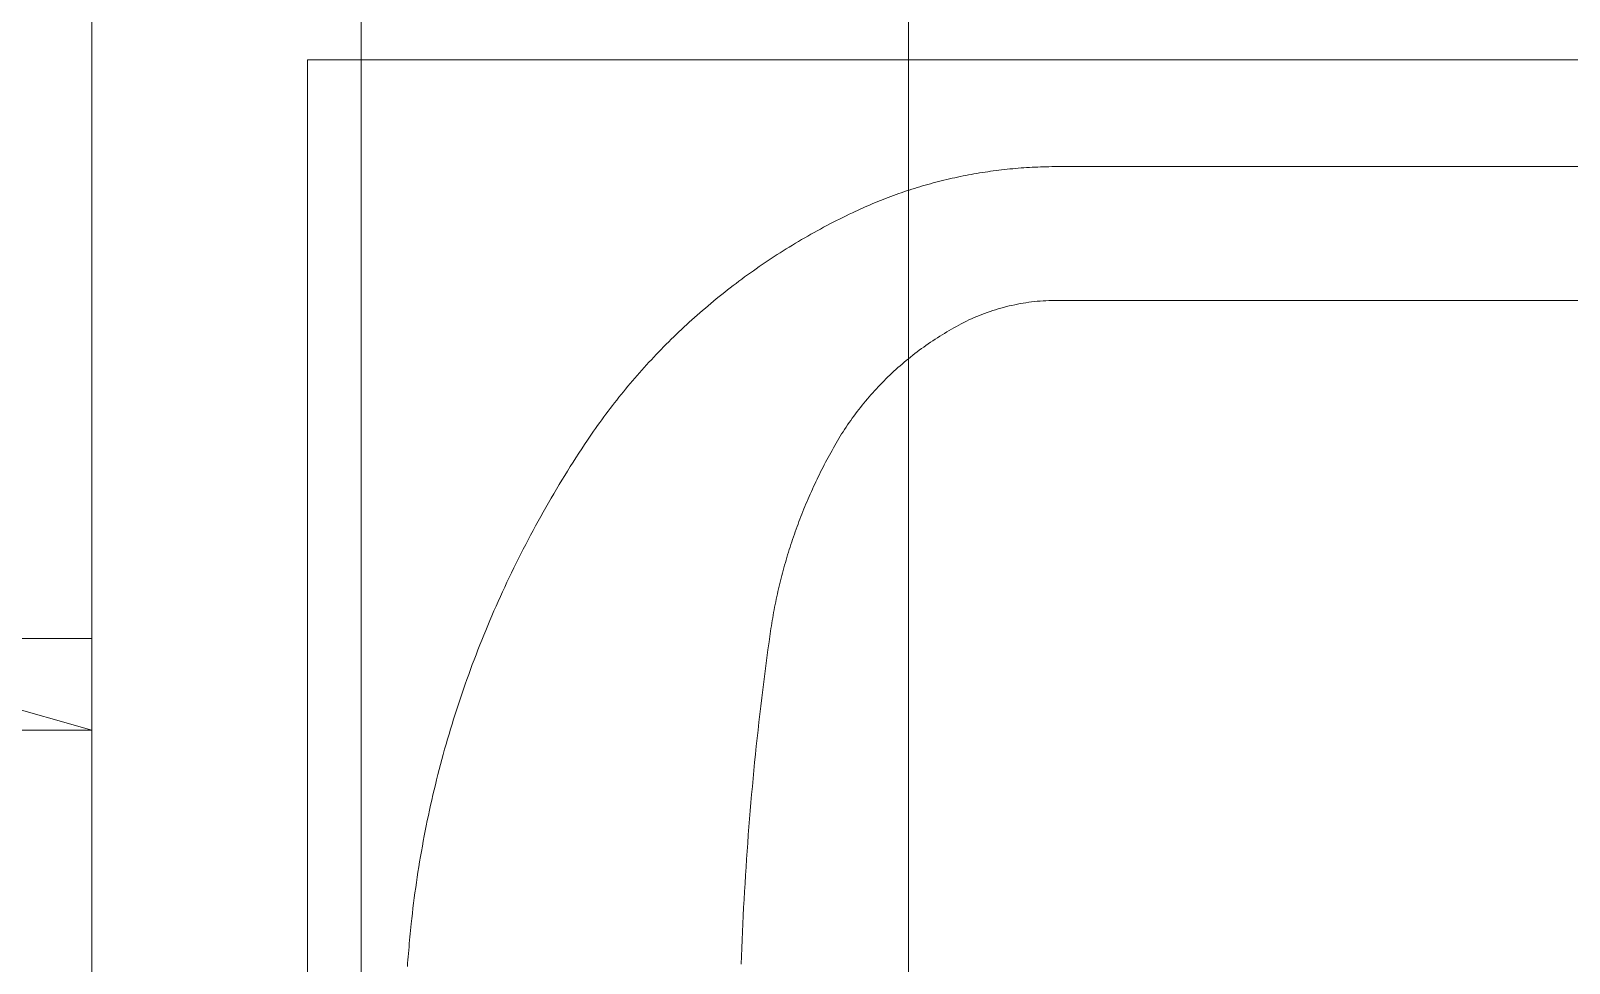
# Model space of a CAD drawing. Header units: millimetres. Extents: x -18913 to -6300, y 37 to 6279.
# Drawn here: x -9338 to -8834, y 3959 to 4264 of the extents above; entities that cross this region are included whole.
import ezdxf
from ezdxf.lldxf.tags import DXFTag

# ---------------------------------------------------------------- set-up
doc = ezdxf.new("R2010")
doc.units = ezdxf.units.MM
doc.header["$LTSCALE"] = 50
for name, color, linetype in [('カタログ部品(衛生設備)', 252, 'Continuous'), ('壁', 250, 'Continuous'), ('通り芯', 252, 'Continuous')]:
    doc.layers.add(name, color=color, linetype=linetype)
tags = doc.linetypes.add('chain', pattern=[18.5, 12, -1.5, 3.5, -1.5]).pattern_tags.tags
tags[10:11] = [DXFTag(74, 4), DXFTag(75, 0), DXFTag(340, '0'), DXFTag(46, 1.0), DXFTag(50, 0.0), DXFTag(44, 0.0), DXFTag(45, 0.0)]
tags[8:9] = [DXFTag(74, 4), DXFTag(75, 0), DXFTag(340, '0'), DXFTag(46, 1.0), DXFTag(50, 0.0), DXFTag(44, 0.0), DXFTag(45, 0.0)]
tags[6:7] = [DXFTag(74, 4), DXFTag(75, 0), DXFTag(340, '0'), DXFTag(46, 1.0), DXFTag(50, 0.0), DXFTag(44, 0.0), DXFTag(45, 0.0)]
tags[4:5] = [DXFTag(74, 4), DXFTag(75, 0), DXFTag(340, '0'), DXFTag(46, 1.0), DXFTag(50, 0.0), DXFTag(44, 0.0), DXFTag(45, 0.0)]

# ---------------------------------------------------------------- blocks, each defined once
blk = doc.blocks.new('FcPack%d65')
at = {"layer": '通り芯', "color": 1, "linetype": 'chain', "lineweight": 13}
blk.add_line((0, -2668.75), (0, 2981.25), dxfattribs=at)
blk = doc.blocks.new('FcPack%d80')
at = {"layer": '通り芯', "color": 1, "linetype": 'chain', "lineweight": 13}
blk.add_line((0, -2668.75), (0, 2981.25), dxfattribs=at)
blk = doc.blocks.new('FcPack%d139')
at = {"layer": '壁', "color": 3, "linetype": 'Continuous', "lineweight": 13}
for p, q in [((52.5, 397.5), (52.5, -397.5)), ((-52.5, 15), (52.5, 15)), ((52.5, 15), (52.5, -15)), ((52.5, -15), (-52.5, -15))]:
    blk.add_line(p, q, dxfattribs=at)
at = {"layer": '壁', "color": 6, "linetype": 'Continuous', "lineweight": 13}
blk.add_line((52.5, -15), (-52.5, 15), dxfattribs=at)
blk = doc.blocks.new('FcPack%d161')
at = {"layer": 'カタログ部品(衛生設備)', "color": 1, "linetype": 'Continuous', "lineweight": 13}
for p, q in [((-525, 700), (525, 700)), ((-525, -700), (-525, 700)), ((-318.28, 660.11), (-317.39, 660.33)), ((-317.39, 660.33), (-316.51, 660.55)), ((-316.51, 660.55), (-315.62, 660.76)), ((-315.62, 660.76), (-314.73, 660.97)), ((-314.73, 660.97), (-313.84, 661.17)), ((-313.84, 661.17), (-312.95, 661.37)), ((-312.95, 661.37), (-312.06, 661.57)), ((-312.06, 661.57), (-311.16, 661.75)), ((-311.16, 661.75), (-310.27, 661.94)), ((-310.27, 661.94), (-309.37, 662.11)), ((-309.37, 662.11), (-308.48, 662.28)), ((-308.48, 662.28), (-307.58, 662.45)), ((-307.58, 662.45), (-306.68, 662.61)), ((-306.68, 662.61), (-305.78, 662.77)), ((-305.78, 662.77), (-304.88, 662.92)), ((-304.88, 662.92), (-303.98, 663.06)), ((-303.98, 663.06), (-303.07, 663.21)), ((-303.07, 663.21), (-302.17, 663.34)), ((-302.17, 663.34), (-301.27, 663.47)), ((-301.27, 663.47), (-300.36, 663.59)), ((-300.36, 663.59), (-299.45, 663.71)), ((-299.45, 663.71), (-298.55, 663.83)), ((-298.55, 663.83), (-297.64, 663.94)), ((-297.64, 663.94), (-296.73, 664.04)), ((-296.73, 664.04), (-295.82, 664.14)), ((-295.82, 664.14), (-294.91, 664.23)), ((-294.91, 664.23), (-294, 664.32)), ((-294, 664.32), (-293.09, 664.4)), ((-293.09, 664.4), (-292.18, 664.48)), ((-292.18, 664.48), (-291.27, 664.55)), ((-291.27, 664.55), (-290.36, 664.62)), ((-290.36, 664.62), (-289.44, 664.68)), ((-289.44, 664.68), (-288.53, 664.73)), ((-288.53, 664.73), (-287.62, 664.78)), ((-287.62, 664.78), (-286.71, 664.83)), ((-286.71, 664.83), (-285.79, 664.87)), ((-285.79, 664.87), (-284.88, 664.9)), ((-284.88, 664.9), (-283.96, 664.93)), ((-283.96, 664.93), (-283.05, 664.96)), ((-283.05, 664.96), (-282.14, 664.98)), ((-282.14, 664.98), (-281.22, 664.99)), ((-281.22, 664.99), (-280.31, 665)), ((-280.31, 665), (-279.39, 665)), ((-279.39, 665), (279.39, 665)), ((-334.77, 654.89), (-333.92, 655.21)), ((-333.92, 655.21), (-333.06, 655.53)), ((-333.06, 655.53), (-332.21, 655.84)), ((-332.21, 655.84), (-331.35, 656.14)), ((-331.35, 656.14), (-330.49, 656.44)), ((-330.49, 656.44), (-329.63, 656.74)), ((-329.63, 656.74), (-328.77, 657.03)), ((-328.77, 657.03), (-327.9, 657.31)), ((-327.9, 657.31), (-327.04, 657.59)), ((-327.04, 657.59), (-326.17, 657.86)), ((-326.17, 657.86), (-325.3, 658.13)), ((-325.3, 658.13), (-324.42, 658.4)), ((-324.42, 658.4), (-323.55, 658.66)), ((-323.55, 658.66), (-322.68, 658.91)), ((-322.68, 658.91), (-321.8, 659.16)), ((-321.8, 659.16), (-320.92, 659.41)), ((-320.92, 659.41), (-320.04, 659.65)), ((-320.04, 659.65), (-319.16, 659.88)), ((-319.16, 659.88), (-318.28, 660.11)), ((-346.46, 649.9), (-345.64, 650.29)), ((-345.64, 650.29), (-344.82, 650.67)), ((-344.82, 650.67), (-344, 651.05)), ((-344, 651.05), (-343.17, 651.42)), ((-343.17, 651.42), (-342.34, 651.79)), ((-342.34, 651.79), (-341.51, 652.16)), ((-341.51, 652.16), (-340.67, 652.52)), ((-340.67, 652.52), (-339.84, 652.87)), ((-339.84, 652.87), (-339, 653.22)), ((-339, 653.22), (-338.16, 653.56)), ((-338.16, 653.56), (-337.31, 653.9)), ((-337.31, 653.9), (-336.47, 654.24)), ((-336.47, 654.24), (-335.62, 654.57)), ((-335.62, 654.57), (-334.77, 654.89)), ((-355.95, 645.1), (-354.9, 645.66)), ((-354.9, 645.66), (-353.86, 646.21)), ((-353.86, 646.21), (-352.81, 646.75)), ((-352.81, 646.75), (-351.76, 647.29)), ((-351.76, 647.29), (-350.71, 647.82)), ((-350.71, 647.82), (-349.65, 648.35)), ((-349.65, 648.35), (-348.59, 648.87)), ((-348.59, 648.87), (-347.53, 649.39)), ((-347.53, 649.39), (-346.46, 649.9)), ((-365.17, 639.87), (-364.16, 640.47)), ((-364.16, 640.47), (-363.14, 641.07)), ((-363.14, 641.07), (-362.13, 641.66)), ((-362.13, 641.66), (-361.1, 642.25)), ((-361.1, 642.25), (-360.08, 642.83)), ((-360.08, 642.83), (-359.05, 643.41)), ((-359.05, 643.41), (-358.02, 643.98)), ((-358.02, 643.98), (-356.98, 644.54)), ((-356.98, 644.54), (-355.95, 645.1)), ((-373.14, 634.85), (-372.15, 635.5)), ((-372.15, 635.5), (-371.17, 636.14)), ((-371.17, 636.14), (-370.18, 636.77)), ((-370.18, 636.77), (-369.18, 637.4)), ((-369.18, 637.4), (-368.19, 638.02)), ((-368.19, 638.02), (-367.18, 638.64)), ((-367.18, 638.64), (-366.18, 639.26)), ((-366.18, 639.26), (-365.17, 639.87)), ((-380.87, 629.51), (-379.92, 630.2)), ((-379.92, 630.2), (-378.96, 630.88)), ((-378.96, 630.88), (-378, 631.55)), ((-378, 631.55), (-377.03, 632.22)), ((-377.03, 632.22), (-376.07, 632.89)), ((-376.07, 632.89), (-375.09, 633.55)), ((-375.09, 633.55), (-374.12, 634.2)), ((-374.12, 634.2), (-373.14, 634.85)), ((-387.43, 624.58), (-386.51, 625.3)), ((-386.51, 625.3), (-385.58, 626.01)), ((-385.58, 626.01), (-384.64, 626.72)), ((-384.64, 626.72), (-383.71, 627.43)), ((-383.71, 627.43), (-382.77, 628.13)), ((-382.77, 628.13), (-381.82, 628.82)), ((-381.82, 628.82), (-380.87, 629.51)), ((-393.79, 619.41), (-392.9, 620.16)), ((-392.9, 620.16), (-392, 620.91)), ((-392, 620.91), (-391.09, 621.65)), ((-391.09, 621.65), (-390.18, 622.39)), ((-390.18, 622.39), (-389.27, 623.12)), ((-389.27, 623.12), (-388.35, 623.85)), ((-388.35, 623.85), (-387.43, 624.58)), ((-292.42, 619.91), (-291.5, 620.08)), ((-291.5, 620.08), (-290.57, 620.24)), ((-290.57, 620.24), (-289.65, 620.39)), ((-289.65, 620.39), (-288.72, 620.52)), ((-288.72, 620.52), (-287.8, 620.64)), ((-287.8, 620.64), (-286.87, 620.75)), ((-286.87, 620.75), (-285.94, 620.85)), ((-285.94, 620.85), (-285, 620.93)), ((-285, 620.93), (-284.07, 621)), ((-284.07, 621), (-283.14, 621.06)), ((-283.14, 621.06), (-282.2, 621.1)), ((-282.2, 621.1), (-281.26, 621.13)), ((-281.26, 621.13), (-280.33, 621.15)), ((-280.33, 621.15), (-279.39, 621.16)), ((-279.39, 621.16), (279.39, 621.16)), ((-399.08, 614.79), (-398.21, 615.57)), ((-398.21, 615.57), (-397.33, 616.35)), ((-397.33, 616.35), (-396.45, 617.12)), ((-396.45, 617.12), (-395.57, 617.89)), ((-395.57, 617.89), (-394.68, 618.65)), ((-394.68, 618.65), (-393.79, 619.41)), ((-308.33, 614.73), (-307.49, 615.12)), ((-307.49, 615.12), (-306.64, 615.49)), ((-306.64, 615.49), (-305.78, 615.86)), ((-305.78, 615.86), (-304.92, 616.21)), ((-304.92, 616.21), (-304.06, 616.56)), ((-304.06, 616.56), (-303.19, 616.89)), ((-303.19, 616.89), (-302.31, 617.21)), ((-302.31, 617.21), (-301.43, 617.51)), ((-301.43, 617.51), (-300.55, 617.81)), ((-300.55, 617.81), (-299.66, 618.09)), ((-299.66, 618.09), (-298.76, 618.36)), ((-298.76, 618.36), (-297.87, 618.62)), ((-297.87, 618.62), (-296.97, 618.87)), ((-296.97, 618.87), (-296.06, 619.1)), ((-296.06, 619.1), (-295.16, 619.32)), ((-295.16, 619.32), (-294.25, 619.53)), ((-294.25, 619.53), (-293.33, 619.73)), ((-293.33, 619.73), (-292.42, 619.91)), ((-405.04, 609.21), (-404.2, 610.02)), ((-404.2, 610.02), (-403.36, 610.83)), ((-403.36, 610.83), (-402.51, 611.63)), ((-402.51, 611.63), (-401.66, 612.43)), ((-401.66, 612.43), (-400.8, 613.22)), ((-400.8, 613.22), (-399.94, 614.01)), ((-399.94, 614.01), (-399.08, 614.79)), ((-317.9, 609.4), (-317.14, 609.88)), ((-317.14, 609.88), (-316.36, 610.35)), ((-316.36, 610.35), (-315.59, 610.82)), ((-315.59, 610.82), (-314.81, 611.28)), ((-314.81, 611.28), (-314.02, 611.73)), ((-314.02, 611.73), (-313.23, 612.18)), ((-313.23, 612.18), (-312.44, 612.62)), ((-312.44, 612.62), (-311.65, 613.05)), ((-311.65, 613.05), (-310.83, 613.49)), ((-310.83, 613.49), (-310, 613.91)), ((-310, 613.91), (-309.17, 614.33)), ((-309.17, 614.33), (-308.33, 614.73)), ((-409.97, 604.25), (-409.16, 605.08)), ((-409.16, 605.08), (-408.35, 605.92)), ((-408.35, 605.92), (-407.53, 606.75)), ((-407.53, 606.75), (-406.7, 607.57)), ((-406.7, 607.57), (-405.88, 608.39)), ((-405.88, 608.39), (-405.04, 609.21)), ((-324.61, 604.79), (-323.88, 605.33)), ((-323.88, 605.33), (-323.15, 605.86)), ((-323.15, 605.86), (-322.41, 606.38)), ((-322.41, 606.38), (-321.67, 606.9)), ((-321.67, 606.9), (-320.93, 607.41)), ((-320.93, 607.41), (-320.18, 607.92)), ((-320.18, 607.92), (-319.43, 608.42)), ((-319.43, 608.42), (-318.67, 608.91)), ((-318.67, 608.91), (-317.9, 609.4)), ((-414.73, 599.14), (-413.95, 600)), ((-413.95, 600), (-413.17, 600.86)), ((-413.17, 600.86), (-412.38, 601.71)), ((-412.38, 601.71), (-411.58, 602.56)), ((-411.58, 602.56), (-410.78, 603.41)), ((-410.78, 603.41), (-409.97, 604.25)), ((-330.91, 599.7), (-330.23, 600.29)), ((-330.23, 600.29), (-329.55, 600.87)), ((-329.55, 600.87), (-328.86, 601.45)), ((-328.86, 601.45), (-328.16, 602.02)), ((-328.16, 602.02), (-327.46, 602.59)), ((-327.46, 602.59), (-326.75, 603.15)), ((-326.75, 603.15), (-326.04, 603.7)), ((-326.04, 603.7), (-325.33, 604.25)), ((-325.33, 604.25), (-324.61, 604.79)), ((-419.32, 593.88), (-418.57, 594.77)), ((-418.57, 594.77), (-417.81, 595.65)), ((-417.81, 595.65), (-417.05, 596.53)), ((-417.05, 596.53), (-416.28, 597.4)), ((-416.28, 597.4), (-415.51, 598.27)), ((-415.51, 598.27), (-414.73, 599.14)), ((-336.78, 594.14), (-336.15, 594.78)), ((-336.15, 594.78), (-335.52, 595.42)), ((-335.52, 595.42), (-334.87, 596.04)), ((-334.87, 596.04), (-334.23, 596.67)), ((-334.23, 596.67), (-333.58, 597.28)), ((-333.58, 597.28), (-332.92, 597.9)), ((-332.92, 597.9), (-332.25, 598.5)), ((-332.25, 598.5), (-331.59, 599.1)), ((-331.59, 599.1), (-330.91, 599.7)), ((-423, 589.39), (-422.27, 590.3)), ((-422.27, 590.3), (-421.54, 591.2)), ((-421.54, 591.2), (-420.81, 592.1)), ((-420.81, 592.1), (-420.06, 592.99)), ((-420.06, 592.99), (-419.32, 593.88)), ((-341.02, 589.53), (-340.43, 590.2)), ((-340.43, 590.2), (-339.84, 590.87)), ((-339.84, 590.87), (-339.24, 591.54)), ((-339.24, 591.54), (-338.63, 592.2)), ((-338.63, 592.2), (-338.02, 592.85)), ((-338.02, 592.85), (-337.4, 593.5)), ((-337.4, 593.5), (-336.78, 594.14)), ((-427.25, 583.88), (-426.55, 584.81)), ((-426.55, 584.81), (-425.85, 585.73)), ((-425.85, 585.73), (-425.15, 586.65)), ((-425.15, 586.65), (-424.44, 587.57)), ((-424.44, 587.57), (-423.72, 588.48)), ((-423.72, 588.48), (-423, 589.39)), ((-345.49, 583.97), (-344.96, 584.68)), ((-344.96, 584.68), (-344.41, 585.38)), ((-344.41, 585.38), (-343.86, 586.09)), ((-343.86, 586.09), (-343.31, 586.79)), ((-343.31, 586.79), (-342.74, 587.48)), ((-342.74, 587.48), (-342.18, 588.17)), ((-342.18, 588.17), (-341.6, 588.85)), ((-341.6, 588.85), (-341.02, 589.53)), ((-430.64, 579.19), (-429.97, 580.14)), ((-429.97, 580.14), (-429.3, 581.08)), ((-429.3, 581.08), (-428.62, 582.02)), ((-428.62, 582.02), (-427.94, 582.95)), ((-427.94, 582.95), (-427.25, 583.88)), ((-349.07, 578.86), (-348.58, 579.6)), ((-348.58, 579.6), (-348.08, 580.34)), ((-348.08, 580.34), (-347.58, 581.07)), ((-347.58, 581.07), (-347.06, 581.8)), ((-347.06, 581.8), (-346.55, 582.53)), ((-346.55, 582.53), (-346.02, 583.25)), ((-346.02, 583.25), (-345.49, 583.97)), ((-434.23, 573.93), (-433.26, 575.37)), ((-433.26, 575.37), (-432.62, 576.33)), ((-432.62, 576.33), (-431.96, 577.29)), ((-431.96, 577.29), (-431.31, 578.24)), ((-431.31, 578.24), (-430.64, 579.19)), ((-351.87, 574.32), (-351.42, 575.09)), ((-351.42, 575.09), (-350.96, 575.85)), ((-350.96, 575.85), (-350.5, 576.61)), ((-350.5, 576.61), (-350.03, 577.36)), ((-350.03, 577.36), (-349.55, 578.11)), ((-349.55, 578.11), (-349.07, 578.86)), ((-438, 568.12), (-437.07, 569.58)), ((-437.07, 569.58), (-436.13, 571.03)), ((-436.13, 571.03), (-435.18, 572.48)), ((-435.18, 572.48), (-434.23, 573.93)), ((-354.88, 568.87), (-354.46, 569.66)), ((-354.46, 569.66), (-354.04, 570.44)), ((-354.04, 570.44), (-353.61, 571.22)), ((-353.61, 571.22), (-353.18, 572)), ((-353.18, 572), (-352.75, 572.78)), ((-352.75, 572.78), (-352.31, 573.56)), ((-352.31, 573.56), (-351.87, 574.32)), ((-440.76, 563.71), (-439.85, 565.18)), ((-439.85, 565.18), (-438.93, 566.65)), ((-438.93, 566.65), (-438, 568.12)), ((-357.31, 564.12), (-356.91, 564.92)), ((-356.91, 564.92), (-356.52, 565.71)), ((-356.52, 565.71), (-356.11, 566.5)), ((-356.11, 566.5), (-355.71, 567.3)), ((-355.71, 567.3), (-355.3, 568.09)), ((-355.3, 568.09), (-354.88, 568.87)), ((-443.45, 559.27), (-442.56, 560.75)), ((-442.56, 560.75), (-441.66, 562.23)), ((-441.66, 562.23), (-440.76, 563.71)), ((-359.59, 559.3), (-359.22, 560.11)), ((-359.22, 560.11), (-358.85, 560.91)), ((-358.85, 560.91), (-358.47, 561.72)), ((-358.47, 561.72), (-358.09, 562.52)), ((-358.09, 562.52), (-357.7, 563.32)), ((-357.7, 563.32), (-357.31, 564.12)), ((-446.94, 553.29), (-446.08, 554.79)), ((-446.08, 554.79), (-445.21, 556.28)), ((-445.21, 556.28), (-444.33, 557.78)), ((-444.33, 557.78), (-443.45, 559.27)), ((-362.06, 553.6), (-361.72, 554.42)), ((-361.72, 554.42), (-361.37, 555.23)), ((-361.37, 555.23), (-361.03, 556.05)), ((-361.03, 556.05), (-360.67, 556.87)), ((-360.67, 556.87), (-360.32, 557.68)), ((-360.32, 557.68), (-359.95, 558.49)), ((-359.95, 558.49), (-359.59, 559.3)), ((-449.47, 548.76), (-448.63, 550.27)), ((-448.63, 550.27), (-447.79, 551.78)), ((-447.79, 551.78), (-446.94, 553.29)), ((-364.01, 548.65), (-363.7, 549.48)), ((-363.7, 549.48), (-363.38, 550.3)), ((-363.38, 550.3), (-363.06, 551.13)), ((-363.06, 551.13), (-362.73, 551.95)), ((-362.73, 551.95), (-362.4, 552.78)), ((-362.4, 552.78), (-362.06, 553.6)), ((-451.94, 544.2), (-451.13, 545.72)), ((-451.13, 545.72), (-450.3, 547.24)), ((-450.3, 547.24), (-449.47, 548.76)), ((-365.81, 543.64), (-365.52, 544.48)), ((-365.52, 544.48), (-365.23, 545.32)), ((-365.23, 545.32), (-364.93, 546.15)), ((-364.93, 546.15), (-364.63, 546.98)), ((-364.63, 546.98), (-364.32, 547.82)), ((-364.32, 547.82), (-364.01, 548.65)), ((-455.13, 538.07), (-454.34, 539.61)), ((-454.34, 539.61), (-453.55, 541.14)), ((-453.55, 541.14), (-452.75, 542.67)), ((-452.75, 542.67), (-451.94, 544.2)), ((-367.46, 538.59), (-367.2, 539.44)), ((-367.2, 539.44), (-366.93, 540.28)), ((-366.93, 540.28), (-366.66, 541.12)), ((-366.66, 541.12), (-366.38, 541.97)), ((-366.38, 541.97), (-366.1, 542.81)), ((-366.1, 542.81), (-365.81, 543.64)), ((-457.43, 533.43), (-456.67, 534.98)), ((-456.67, 534.98), (-455.9, 536.52)), ((-455.9, 536.52), (-455.13, 538.07)), ((-368.95, 533.5), (-368.71, 534.35)), ((-368.71, 534.35), (-368.47, 535.2)), ((-368.47, 535.2), (-368.22, 536.05)), ((-368.22, 536.05), (-367.97, 536.9)), ((-367.97, 536.9), (-367.72, 537.75)), ((-367.72, 537.75), (-367.46, 538.59)), ((-459.67, 528.76), (-458.93, 530.32)), ((-458.93, 530.32), (-458.19, 531.88)), ((-458.19, 531.88), (-457.43, 533.43)), ((-370.28, 528.36), (-370.07, 529.22)), ((-370.07, 529.22), (-369.85, 530.08)), ((-369.85, 530.08), (-369.63, 530.93)), ((-369.63, 530.93), (-369.41, 531.79)), ((-369.41, 531.79), (-369.18, 532.64)), ((-369.18, 532.64), (-368.95, 533.5)), ((-461.84, 524.06), (-461.13, 525.63)), ((-461.13, 525.63), (-460.4, 527.2)), ((-460.4, 527.2), (-459.67, 528.76)), ((-371.27, 524.05), (-371.08, 524.92)), ((-371.08, 524.92), (-370.89, 525.78)), ((-370.89, 525.78), (-370.69, 526.64)), ((-370.69, 526.64), (-370.49, 527.5)), ((-370.49, 527.5), (-370.28, 528.36)), ((-464.63, 517.76), (-463.94, 519.34)), ((-463.94, 519.34), (-463.25, 520.92)), ((-463.25, 520.92), (-462.55, 522.49)), ((-462.55, 522.49), (-461.84, 524.06)), ((-372.31, 518.86), (-372.15, 519.72)), ((-372.15, 519.72), (-371.98, 520.59)), ((-371.98, 520.59), (-371.81, 521.46)), ((-371.81, 521.46), (-371.63, 522.32)), ((-371.63, 522.32), (-371.45, 523.19)), ((-371.45, 523.19), (-371.27, 524.05)), ((-466.63, 512.99), (-465.97, 514.58)), ((-465.97, 514.58), (-465.3, 516.17)), ((-465.3, 516.17), (-464.63, 517.76)), ((-373.19, 513.63), (-373.05, 514.5)), ((-373.05, 514.5), (-372.91, 515.38)), ((-372.91, 515.38), (-372.77, 516.25)), ((-372.77, 516.25), (-372.62, 517.12)), ((-372.62, 517.12), (-372.47, 517.99)), ((-372.47, 517.99), (-372.31, 518.86)), ((-468.57, 508.2), (-467.93, 509.8)), ((-467.93, 509.8), (-467.28, 511.4)), ((-467.28, 511.4), (-466.63, 512.99)), ((-374.18, 506.63), (-373.82, 509.26)), ((-373.82, 509.26), (-373.45, 511.88)), ((-373.45, 511.88), (-373.32, 512.76)), ((-373.32, 512.76), (-373.19, 513.63)), ((-470.43, 503.38), (-469.82, 504.99)), ((-469.82, 504.99), (-469.2, 506.6)), ((-469.2, 506.6), (-468.57, 508.2)), ((-374.54, 503.99), (-374.18, 506.63)), ((-472.22, 498.54), (-471.63, 500.16)), ((-471.63, 500.16), (-471.03, 501.77)), ((-471.03, 501.77), (-470.43, 503.38)), ((-375.23, 498.73), (-374.89, 501.36)), ((-374.89, 501.36), (-374.54, 503.99)), ((-473.94, 493.67), (-473.38, 495.3)), ((-473.38, 495.3), (-472.8, 496.92)), ((-472.8, 496.92), (-472.22, 498.54)), ((-375.89, 493.46), (-375.56, 496.1)), ((-375.56, 496.1), (-375.23, 498.73)), ((-475.59, 488.78), (-475.05, 490.42)), ((-475.05, 490.42), (-474.5, 492.05)), ((-474.5, 492.05), (-473.94, 493.67)), ((-376.53, 488.19), (-376.21, 490.83)), ((-376.21, 490.83), (-375.89, 493.46)), ((-477.67, 482.23), (-477.16, 483.87)), ((-477.16, 483.87), (-476.64, 485.51)), ((-476.64, 485.51), (-476.12, 487.15)), ((-476.12, 487.15), (-475.59, 488.78)), ((-377.14, 482.92), (-376.84, 485.56)), ((-376.84, 485.56), (-376.53, 488.19)), ((-479.14, 477.29), (-478.66, 478.94)), ((-478.66, 478.94), (-478.17, 480.59)), ((-478.17, 480.59), (-477.67, 482.23)), ((-377.72, 477.64), (-377.43, 480.28)), ((-377.43, 480.28), (-377.14, 482.92)), ((-480.55, 472.33), (-480.09, 473.99)), ((-480.09, 473.99), (-479.62, 475.64)), ((-479.62, 475.64), (-479.14, 477.29)), ((-378.27, 472.36), (-378, 475)), ((-378, 475), (-377.72, 477.64)), ((-481.88, 467.36), (-481.44, 469.02)), ((-481.44, 469.02), (-481, 470.68)), ((-481, 470.68), (-480.55, 472.33)), ((-378.8, 467.08), (-378.54, 469.72)), ((-378.54, 469.72), (-378.27, 472.36)), ((-483.13, 462.36), (-482.72, 464.03)), ((-482.72, 464.03), (-482.3, 465.69)), ((-482.3, 465.69), (-481.88, 467.36)), ((-379.29, 461.8), (-379.05, 464.44)), ((-379.05, 464.44), (-378.8, 467.08)), ((-484.31, 457.35), (-483.92, 459.02)), ((-483.92, 459.02), (-483.53, 460.69)), ((-483.53, 460.69), (-483.13, 462.36)), ((-379.76, 456.51), (-379.53, 459.15)), ((-379.53, 459.15), (-379.29, 461.8)), ((-485.41, 452.32), (-485.05, 454)), ((-485.05, 454), (-484.69, 455.68)), ((-484.69, 455.68), (-484.31, 457.35)), ((-380.21, 451.22), (-379.99, 453.87)), ((-379.99, 453.87), (-379.76, 456.51)), ((-486.45, 447.28), (-486.11, 448.96)), ((-486.11, 448.96), (-485.77, 450.64)), ((-485.77, 450.64), (-485.41, 452.32)), ((-380.62, 445.93), (-380.42, 448.58)), ((-380.42, 448.58), (-380.21, 451.22)), ((-487.4, 442.23), (-487.09, 443.91)), ((-487.09, 443.91), (-486.77, 445.6)), ((-486.77, 445.6), (-486.45, 447.28)), ((-380.82, 443.28), (-380.62, 445.93)), ((-488.28, 437.16), (-488, 438.85)), ((-488, 438.85), (-487.7, 440.54)), ((-487.7, 440.54), (-487.4, 442.23)), ((-381.19, 437.99), (-381, 440.64)), ((-381, 440.64), (-380.82, 443.28)), ((-489.09, 432.08), (-488.83, 433.77)), ((-488.83, 433.77), (-488.56, 435.47)), ((-488.56, 435.47), (-488.28, 437.16)), ((-381.53, 432.69), (-381.36, 435.34)), ((-381.36, 435.34), (-381.19, 437.99)), ((-489.81, 426.99), (-489.58, 428.69)), ((-489.58, 428.69), (-489.34, 430.38)), ((-489.34, 430.38), (-489.09, 432.08)), ((-381.85, 427.4), (-381.69, 430.05)), ((-381.69, 430.05), (-381.53, 432.69)), ((-490.47, 421.89), (-490.26, 423.59)), ((-490.26, 423.59), (-490.04, 425.29)), ((-490.04, 425.29), (-489.81, 426.99)), ((-382.14, 422.1), (-381.99, 424.75)), ((-381.99, 424.75), (-381.85, 427.4)), ((-491.04, 416.78), (-490.86, 418.49)), ((-490.86, 418.49), (-490.67, 420.19)), ((-490.67, 420.19), (-490.47, 421.89)), ((-382.4, 416.8), (-382.27, 419.45)), ((-382.27, 419.45), (-382.14, 422.1)), ((-491.48, 412.48), (-491.37, 413.56)), ((-491.37, 413.56), (-491.27, 414.63)), ((-491.27, 414.63), (-491.16, 415.71)), ((-491.16, 415.71), (-491.04, 416.78)), ((-382.63, 411.5), (-382.51, 414.15)), ((-382.51, 414.15), (-382.4, 416.8)), ((-491.87, 408.18), (-491.77, 409.25)), ((-491.77, 409.25), (-491.68, 410.33)), ((-491.68, 410.33), (-491.58, 411.4)), ((-491.58, 411.4), (-491.48, 412.48)), ((-382.83, 406.19), (-382.73, 408.85)), ((-382.73, 408.85), (-382.63, 411.5)), ((-492.3, 402.79), (-492.22, 403.87)), ((-492.22, 403.87), (-492.13, 404.95)), ((-492.13, 404.95), (-492.05, 406.02)), ((-492.05, 406.02), (-491.96, 407.1)), ((-491.96, 407.1), (-491.87, 408.18)), ((-382.92, 403.54), (-382.83, 406.19))]:
    blk.add_line(p, q, dxfattribs=at)

msp = doc.modelspace()

# ---------------------------------------------------------------- block references
at = {"layer": 'カタログ部品(衛生設備)', "color": 1, "linetype": 'Continuous', "lineweight": 13}
msp.add_blockref('FcPack%d161', (-8721.822, 3554.727), dxfattribs=at)
at = {"layer": '壁', "color": 6, "linetype": 'Continuous', "lineweight": 13}
msp.add_blockref('FcPack%d139', (-9370, 4050), dxfattribs=at)
at = {"layer": '通り芯', "color": 2, "linetype": 'Continuous', "lineweight": 13}
for name, p in [('FcPack%d65', (-9229.224, 3018.75)), ('FcPack%d80', (-9050, 3018.75))]:
    msp.add_blockref(name, p, dxfattribs=at)

doc.saveas('drawing.dxf')
